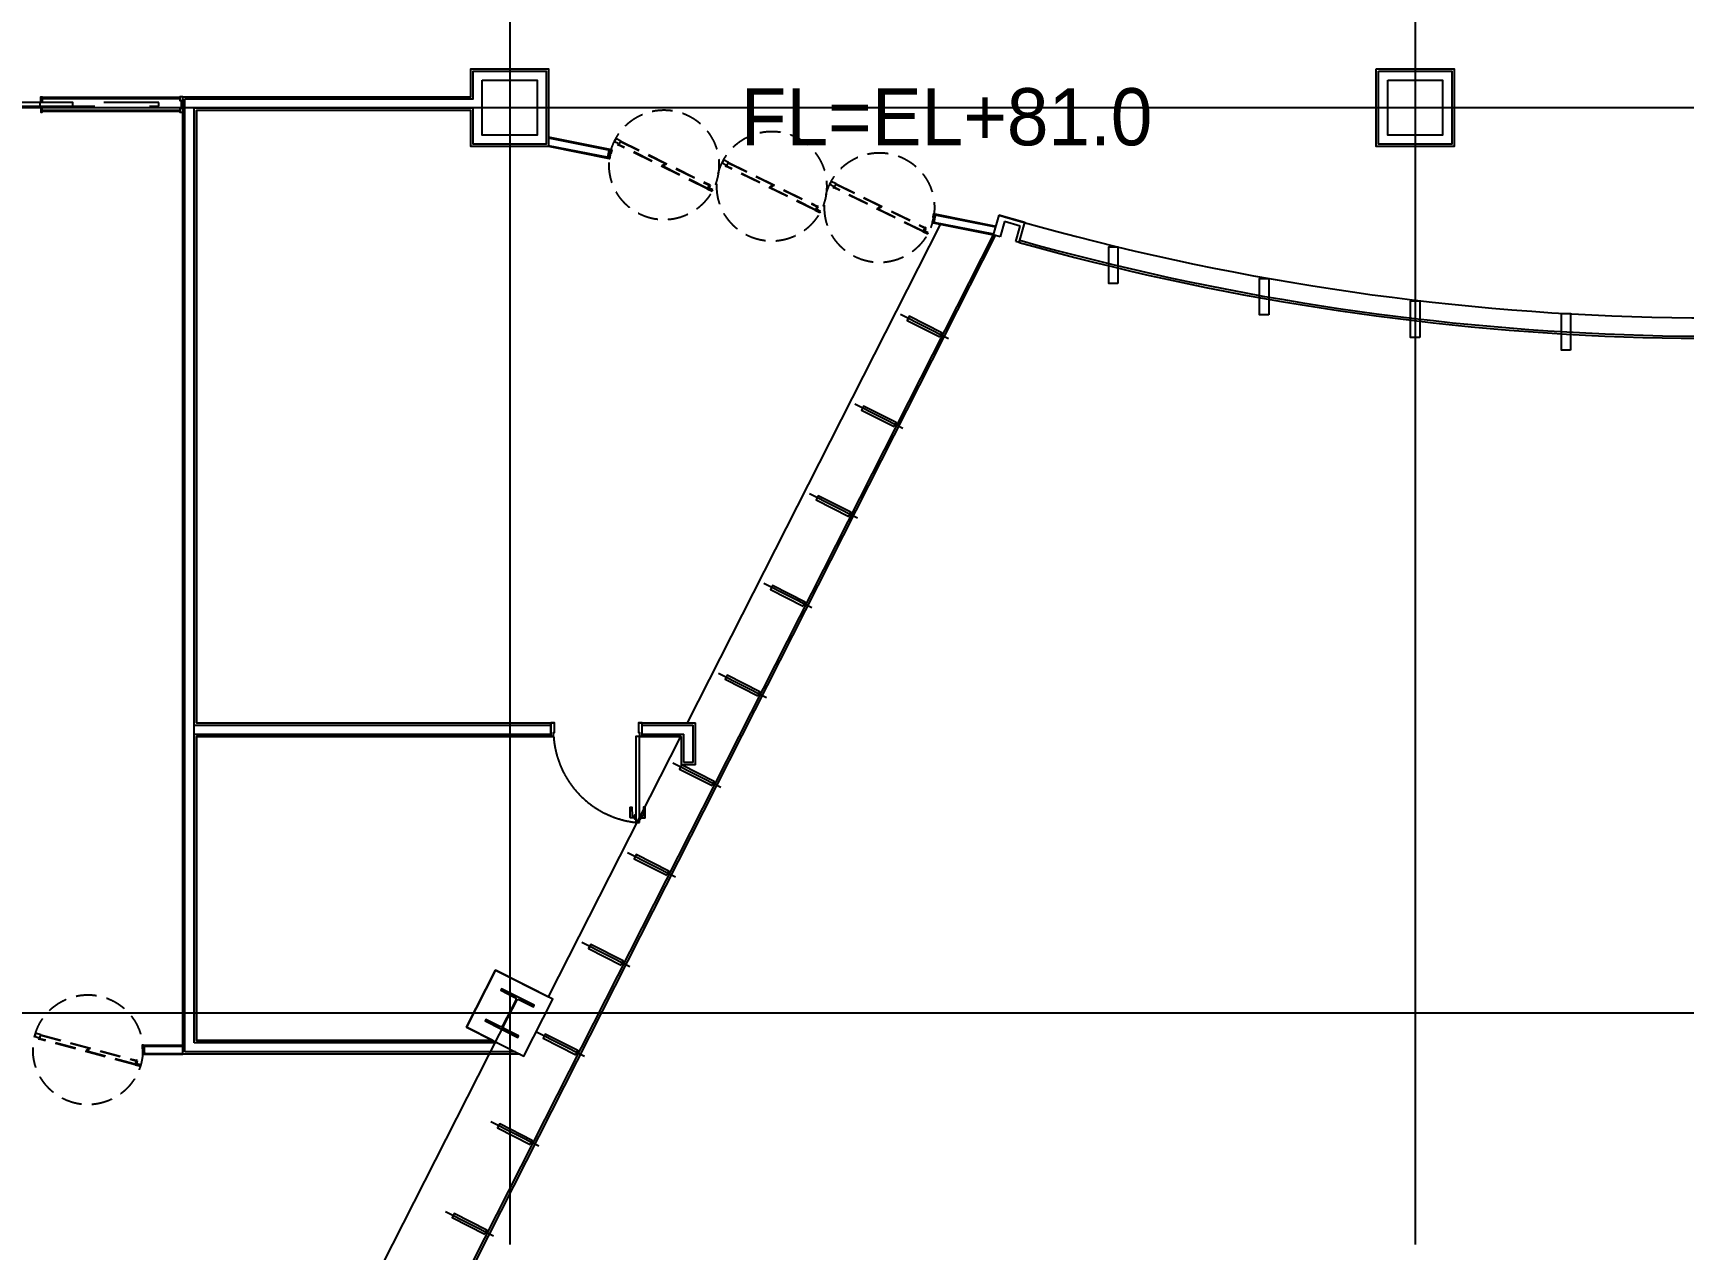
# Model space of a CAD drawing. Header units: metres. Extents: x 854089 to 1083578, y 553449 to 701949.
# Drawn here: x 946232 to 964272, y 632047 to 645344 of the extents above; entities that cross this region are included whole.
import ezdxf

# ---------------------------------------------------------------- set-up
doc = ezdxf.new("R2010")
doc.units = ezdxf.units.M
doc.header["$LTSCALE"] = 300
for name, pattern in [('CENTER', [50.8, 31.75, -6.35, 6.35, -6.35]), ('DASHDOT', [25.4, 12.7, -6.35, 0, -6.35]), ('HID1', [0.375, 0.25, -0.125]), ('HIDDEN', [2, 1, -1]), ('업무시설_xr-base$0$CONTINOUS', [0])]:
    doc.linetypes.add(name, pattern=pattern)
doc.layers.get('Defpoints').update_dxf_attribs({"color": 8})
for name, color, linetype in [('9sym', 7, 'Continuous'), ('A-CEN-1', 1, 'Continuous'), ('A-CON', 2, 'Continuous'), ('A-TXT-S', 3, 'Continuous'), ('A-WIN-GLASS', 4, 'Continuous'), ('INT', 117, 'Continuous'), ('KUK-DOOR', 4, 'Continuous'), ('KUK-DOOR-FRAME', 4, 'Continuous'), ('KUK-F-DOOR', 4, 'Continuous'), ('KUK-WALL-DRYWALL', 4, 'Continuous'), ('KUK-WALL-FIN 1', 30, 'Continuous'), ('KUK-WINDOW', 4, 'Continuous'), ('STEL', 3, 'Continuous'), ('STL', 3, 'Continuous')]:
    doc.layers.add(name, color=color, linetype=linetype)
doc.styles.add('돋움', font='')
doc.styles.get('돋움').set_extended_font_data('Dotum')

# ---------------------------------------------------------------- blocks, each defined once
blk = doc.blocks.new('rqwer')
at = {"layer": 'KUK-DOOR'}
blk.add_lwpolyline([(-940, -40), (0, -40), (0, 0), (-940, 0)], close=True, dxfattribs=at)
at = {"layer": 'KUK-DOOR', "color": 251, "elevation": -9848}
for points in [[(-903, 0), (-903, 10), (-890, 10), (-890, 58, -0.466045), (-886, 61), (-775, 61, -0.414214), (-773, 59), (-773, 45, -0.414214), (-775, 43), (-867, 41, 0.42701), (-870, 38), (-870, 10), (-858, 10), (-858, 0), (-903, 0), (-903, 10), (-870, 10)], [(-903, -40), (-903, -50), (-890, -50), (-890, -98, 0.466045), (-886, -101), (-775, -101, 0.414214), (-773, -99), (-773, -85, 0.414214), (-775, -83), (-867, -81, -0.42701), (-870, -78), (-870, -50), (-858, -50), (-858, -40), (-903, -40), (-903, -50), (-870, -50)]]:
    blk.add_lwpolyline(points, format="xyb", dxfattribs=at)
at = {"layer": 'KUK-DOOR', "color": 1, "linetype": 'DASHDOT'}
blk.add_arc((69, -113), 1015, 93.8886, 173.6206, dxfattribs=at)
blk = doc.blocks.new('H형강(단면)1')
at = {"layer": 'STEL'}
blk.add_lwpolyline([(28, -18, 0.414214), (6, -40), (6, -354, 0.414214), (28, -376), (200, -376), (200, -394), (-200, -394), (-200, -376), (-28, -376, 0.414214), (-6, -354), (-6, -40, 0.414214), (-28, -18), (-200, -18), (-200, 0), (200, 0), (200, -18)], format="xyb", close=True, dxfattribs=at)

msp = doc.modelspace()

# ---------------------------------------------------------------- linework, layer by layer
at = {"elevation": 0}
for points in [[(958093.4, 642605.2), (957993.4, 642605.2), (957993.4, 643005.2), (958093.4, 643005.2)], [(959743.4, 642260.8), (959643.4, 642260.8), (959643.4, 642660.8), (959743.4, 642660.8)], [(961393.2, 642016), (961293.2, 642016), (961293.2, 642416), (961393.2, 642416)], [(963043.4, 641875.2), (962943.4, 641875.2), (962943.4, 642275.2), (963043.4, 642275.2)]]:
    msp.add_lwpolyline(points, close=True, dxfattribs=at)
at = {"layer": '9sym'}
for p, q in [((956791.1, 643350.9, 0), (956730, 643136.8, 0)), ((957074.4, 643270.1, 0), (956791.1, 643350.9, 0)), ((956853.3, 643282, 0), (956805.7, 643115.5, 0)), ((957023.2, 643233.4, 0), (956853.2, 643281.9, 0)), ((956975.9, 643065.1, 0), (957023.2, 643233.4, 0)), ((957013.7, 643054.5, 0), (957074.4, 643270.1, 0)), ((956805.7, 643115.5, 0), (956730, 643136.8, 0)), ((957013.7, 643054.5, 0), (956975.9, 643065.1, 0))]:
    msp.add_line(p, q, dxfattribs=at)
at = {"layer": 'A-CEN-1', "linetype": 'Continuous'}
for p, q in [((951443.4, 681575.2), (951443.4, 632096.8)), ((961343.4, 681575.2), (961343.4, 632096.8)), ((1019023.5, 644526.6), (880541.6, 644526.6)), ((1019023.5, 634626.6), (928890, 634626.6))]:
    msp.add_line(p, q, dxfattribs=at)
at = {"layer": 'A-CEN-1', "linetype": 'CENTER'}
msp.add_line((951443.4, 634626.6), (938490.3, 609077.3), dxfattribs=at)
at = {"layer": 'A-CON', "elevation": 0}
for points in [[(951143.4, 644826.6), (951743.4, 644826.6), (951743.4, 644226.6), (951143.4, 644226.6)], [(961043.4, 644826.6), (961643.4, 644826.6), (961643.4, 644226.6), (961043.4, 644226.6)]]:
    msp.add_lwpolyline(points, close=True, dxfattribs=at)
msp.add_lwpolyline([(951289.5, 635097.1), (950973, 634472.7), (951597.3, 634156.2), (951913.8, 634780.5), (951289.5, 635097.1)], dxfattribs=at)
at = {"layer": 'A-WIN-GLASS'}
for p, q in [((956730, 643136.8, 0), (949373.9, 628627.3, 0)), ((956753, 643129, 0), (949386.2, 628598.5, 0))]:
    msp.add_line(p, q, dxfattribs=at)
at = {"layer": 'A-WIN-GLASS', "elevation": 0}
for points in [[(956145, 642020.6), (956167.7, 642065.2), (955810.9, 642246.1), (955788.3, 642201.5), (956145, 642020.6)], [(955647.6, 641039.5), (955670.2, 641084.1), (955313.5, 641265), (955290.9, 641220.4), (955647.6, 641039.5)], [(955150.2, 640058.4), (955172.8, 640103), (954816.1, 640283.9), (954793.5, 640239.3), (955150.2, 640058.4)], [(954652.8, 639077.3), (954675.4, 639121.9), (954318.7, 639302.8), (954296, 639258.2), (954652.8, 639077.3)], [(954155.4, 638096.2), (954178, 638140.8), (953821.2, 638321.7), (953798.6, 638277.1), (954155.4, 638096.2)], [(953658, 637115.1), (953680.6, 637159.7), (953323.8, 637340.5), (953301.2, 637295.9), (953658, 637115.1)], [(953160.6, 636134), (953183.2, 636178.5), (952826.4, 636359.4), (952803.8, 636314.8), (953160.6, 636134)], [(952663.2, 635152.8), (952685.8, 635197.4), (952329, 635378.3), (952306.4, 635333.7), (952663.2, 635152.8)], [(952165.8, 634171.7), (952188.4, 634216.3), (951831.6, 634397.2), (951809, 634352.6), (952165.8, 634171.7)], [(951668.4, 633190.6), (951691, 633235.2), (951334.2, 633416.1), (951311.6, 633371.5), (951668.4, 633190.6)], [(951171, 632209.5), (951193.6, 632254.1), (950836.8, 632435), (950814.2, 632390.4), (951171, 632209.5)]]:
    msp.add_lwpolyline(points, dxfattribs=at)
at = {"layer": 'A-WIN-GLASS', "color": 9}
msp.add_arc((964643, 670231.3, 0), 28003.7, 253.71666, 282.47882, dxfattribs=at)
at = {"layer": 'A-WIN-GLASS'}
for radius, start, end in [(28223, 254.31574, 281.54932), (28199, 254.31577, 281.55929)]:
    msp.add_arc((964643.4, 670226.6, 0), radius, start, end, dxfattribs=at)
at = {"layer": 'Defpoints'}
for p, q in [((956240.4, 642000.3, 0), (955715.5, 642266.4, 0)), ((955743, 641019.2, 0), (955218.1, 641285.3, 0)), ((955245.6, 640038.1, 0), (954720.7, 640304.2, 0)), ((954748.2, 639057, 0), (954223.3, 639323.1, 0)), ((954250.8, 638075.9, 0), (953725.9, 638342, 0)), ((953753.4, 637094.7, 0), (953228.5, 637360.9, 0)), ((953256, 636113.6, 0), (952731.1, 636379.7, 0)), ((952758.5, 635132.5, 0), (952233.7, 635398.6, 0)), ((952261.1, 634151.4, 0), (951736.2, 634417.5, 0)), ((951763.7, 633170.3, 0), (951238.8, 633436.4, 0)), ((951266.3, 632189.2, 0), (950741.4, 632455.3, 0))]:
    msp.add_line(p, q, dxfattribs=at)
at = {"layer": 'INT', "linetype": 'HID1', "ltscale": 3}
for p, q in [((953604.4, 643640.6, 0), (952635.6, 644117.9, 0)), ((953606.6, 643645.1, 0), (952637.8, 644122.3, 0)), ((952655.4, 644158.2, 0), (953624.3, 643681, 0)), ((952657.7, 644162.7, 0), (953626.5, 643685.5, 0)), ((953140, 643897.2, 0), (953122.1, 643906.1, 0)), ((953126.6, 643892.7, 0), (953135.4, 643910.6, 0)), ((954782.5, 643406.8, 0), (953813.6, 643884.1, 0)), ((954784.7, 643411.3, 0), (953815.8, 643888.5, 0)), ((953833.5, 643924.4, 0), (954802.3, 643447.2, 0)), ((953835.7, 643928.9, 0), (954804.6, 643451.7, 0)), ((955011.1, 643690.7, 0), (955979.9, 643213.5, 0)), ((955013.3, 643695.2, 0), (955982.1, 643218, 0)), ((954318.1, 643663.4, 0), (954300.1, 643672.3, 0)), ((954304.7, 643658.9, 0), (954313.5, 643676.8, 0)), ((955960, 643173.1, 0), (954991.2, 643650.4, 0)), ((955962.3, 643177.6, 0), (954993.4, 643654.8, 0)), ((955495.7, 643429.7, 0), (955477.7, 643438.6, 0)), ((955482.3, 643425.2, 0), (955491.1, 643443.1, 0)), ((947347.3, 634062.4, 0), (946304.1, 634341.9, 0)), ((947348.6, 634067.2, 0), (946305.4, 634346.7, 0)), ((946315.7, 634385.4, 0), (947358.9, 634105.8, 0)), ((946317, 634390.2, 0), (947360.2, 634110.7, 0)), ((946841.8, 634223.7, 0), (946822.5, 634228.9, 0)), ((946829.6, 634216.6, 0), (946834.8, 634235.9, 0))]:
    msp.add_line(p, q, dxfattribs=at)
at = {"layer": 'INT', "linetype": 'HID1', "ltscale": 3, "elevation": 0}
for points in [[(952603.8, 644189.2), (952588.4, 644157.8), (952628.7, 644137.9), (952622.1, 644124.5), (952635.6, 644117.9), (952657.7, 644162.7), (952603.8, 644189.2), (952588.4, 644157.8)], [(953781.9, 643955.4), (953766.4, 643924), (953806.8, 643904.1), (953800.2, 643890.7), (953813.6, 643884.1), (953835.7, 643928.9), (953781.9, 643955.4), (953766.4, 643924)], [(954959.5, 643721.7), (954944, 643690.3), (954984.4, 643670.4), (954977.8, 643657), (954991.2, 643650.4), (955013.3, 643695.2), (954959.5, 643721.7), (954944, 643690.3)], [(953626.5, 643685.5), (953604.4, 643640.6), (953658.2, 643614.1), (953664.8, 643627.6), (953624.5, 643647.4), (953639.9, 643678.8), (953626.5, 643685.5)], [(954804.6, 643451.7), (954782.5, 643406.8), (954836.3, 643380.3), (954842.9, 643393.8), (954802.5, 643413.6), (954818, 643445), (954804.6, 643451.7)], [(955982.1, 643218), (955960, 643173.1), (956013.9, 643146.6), (956020.5, 643160.1), (955980.1, 643179.9), (955995.6, 643211.3), (955982.1, 643218)], [(946259.1, 634405.7), (946250, 634371.9), (946293.5, 634360.3), (946289.6, 634345.8), (946304.1, 634341.9), (946317, 634390.2), (946259.1, 634405.7), (946250, 634371.9)], [(947450.6, 634266.6), (947440.6, 634266.6), (947440.6, 634276.6), (947425.6, 634276.6), (947425.6, 634236.6), (947430.6, 634236.6), (947430.6, 634176.6), (947440.6, 634176.6), (947440.6, 634186.6), (947450.6, 634186.6), (947450.6, 634266.6)], [(947449, 634265), (947432.2, 634265), (947449, 634188.2), (947432.2, 634188.2), (947449, 634265)], [(947360.2, 634110.7), (947347.3, 634062.4), (947405.2, 634046.8), (947409.1, 634061.3), (947365.7, 634073), (947374.7, 634106.8), (947360.2, 634110.7)]]:
    msp.add_lwpolyline(points, dxfattribs=at)
for points in [[(947449, 634265), (947439, 634265), (947439, 634275), (947427.2, 634275), (947427.2, 634238.2), (947432.2, 634238.2), (947432.2, 634178.2), (947439, 634178.2), (947439, 634188.2), (947449, 634188.2)], [(947432.2, 634265), (947432.2, 634188.2), (947449, 634188.2), (947449, 634265)]]:
    msp.add_lwpolyline(points, close=True, dxfattribs=at)
at = {"layer": 'INT', "linetype": 'HID1', "ltscale": 3}
for centre, radius in [((953131, 643901.7, 0), 600.5), ((954309.1, 643667.9, 0), 600.5), ((953131, 643901.7, 0), 7.5), ((955486.7, 643434.2, 0), 600.5), ((954309.1, 643667.9, 0), 7.5), ((955486.7, 643434.2, 0), 7.5), ((946832.2, 634226.3, 0), 600.5), ((946832.2, 634226.3, 0), 7.5)]:
    msp.add_circle(centre, radius, dxfattribs=at)
at = {"layer": 'KUK-DOOR', "color": 5, "linetype": 'HIDDEN', "ltscale": 2, "elevation": 0}
msp.add_lwpolyline([(946306.6, 644582.4), (946306.6, 644542.4), (947606.6, 644542.4), (947606.6, 644582.4)], close=True, dxfattribs=at)
at = {"layer": 'KUK-DOOR-FRAME', "elevation": 0}
for points in [[(946316.6, 644587.4), (946316.6, 644647.4), (946331.6, 644647.4), (946331.6, 644587.4)], [(946316.6, 644537.4), (946316.6, 644477.4), (946331.6, 644477.4), (946331.6, 644537.4)], [(952533.5, 644059.7), (952543.3, 644057.8), (952545.3, 644067.6), (952556.9, 644065.3), (952549.7, 644029.2), (952544.8, 644030.2), (952533.1, 643971.3), (952526.4, 643972.6), (952528.4, 643982.5), (952518.6, 643984.4)], [(956099.3, 643352.1), (956089.5, 643354), (956091.4, 643363.8), (956079.8, 643366.1), (956072.7, 643330), (956077.6, 643329.1), (956065.9, 643270.2), (956072.6, 643268.9), (956074.5, 643278.7), (956084.3, 643276.8)]]:
    msp.add_lwpolyline(points, close=True, dxfattribs=at)
for points in [[(947868.4, 644477.4), (947868.4, 644647.4), (947838.4, 644647.4), (947838.4, 644607.4), (947853.4, 644607.4), (947853.4, 644517.4), (947838.4, 644517.4), (947838.4, 644477.4), (947868.4, 644477.4)], [(951018.4, 644497.4), (948018.4, 644497.4), (948018.4, 637801.6), (951933.4, 637801.6)], [(952534.4, 643969.4), (951868.4, 644101.6), (951018.4, 644101.6), (951018.4, 644497.4)], [(952532.3, 644061.6), (952542.1, 644059.7), (952544, 644069.5), (952558.7, 644066.6), (952551, 644027.3), (952546, 644028.3), (952534.4, 643969.4), (952524.6, 643971.4), (952526.5, 643981.2), (952516.7, 643983.1), (952532.3, 644061.6)], [(956101.1, 643353.3), (956091.3, 643355.3), (956093.3, 643365.1), (956078.6, 643368), (956070.8, 643328.8), (956075.7, 643327.8), (956064, 643269), (956073.8, 643267), (956075.8, 643276.8), (956085.6, 643274.9), (956101.1, 643353.3)], [(952853.4, 637801.6), (953389.4, 637801.6), (956152.4, 643251.4), (956064, 643269)], [(951923.4, 637651.6), (951923.4, 637693.6), (951933.4, 637693.6), (951933.4, 637801.6), (951893.4, 637801.6), (951893.4, 637651.6), (951923.4, 637651.6)], [(952893.4, 637651.6), (952893.4, 637801.6), (952853.4, 637801.6), (952853.4, 637693.6), (952863.4, 637693.6), (952863.4, 637651.6), (952893.4, 637651.6)], [(951923.4, 637651.6), (948018.4, 637651.6), (948018.4, 634326.6), (951261.1, 634326.6), (950973, 634472.7), (951289.5, 635097.1), (951869.2, 634803.1), (953313.4, 637651.6)], [(953313.4, 637651.6), (952863.4, 637651.6)]]:
    msp.add_lwpolyline(points, dxfattribs=at)
at = {"layer": 'KUK-DOOR-FRAME', "color": 1, "elevation": 0}
for points in [[(952550, 644056.5), (952535.1, 643981.1), (952518.6, 643984.4), (952533.5, 644059.7)], [(956082.8, 643355.4), (956067.8, 643280), (956084.3, 643276.8), (956099.3, 643352.1)]]:
    msp.add_lwpolyline(points, close=True, dxfattribs=at)
for points in [[(952533.5, 644059.7), (952550, 644056.5), (952518.6, 643984.4), (952535.1, 643981.1), (952533.5, 644059.7)], [(956099.3, 643352.1), (956082.8, 643355.4), (956084.3, 643276.8), (956067.8, 643280), (956099.3, 643352.1)]]:
    msp.add_lwpolyline(points, dxfattribs=at)
at = {"layer": 'KUK-F-DOOR', "color": 4, "ltscale": 30, "elevation": 0}
msp.add_lwpolyline([(945480.9, 644582.4), (945480.9, 644542.4), (946665.9, 644542.4), (946665.9, 644582.4)], close=True, dxfattribs=at)
at = {"layer": 'KUK-WALL-DRYWALL'}
for p, q in [((947893.4, 634201.6, 0), (947893.4, 644622.4, 0)), ((947993.4, 634301.6, 0), (947993.4, 644522.4, 0)), ((947993.4, 637776.6, 0), (951893.4, 637776.6, 0)), ((952893.4, 637776.6, 0), (953448.8, 637776.6, 0)), ((953448.8, 637365.5, 0), (953448.8, 637776.6, 0)), ((947993.4, 637676.6, 0), (951893.4, 637676.6, 0)), ((952893.4, 637676.6, 0), (953348.8, 637676.6, 0)), ((953348.8, 637365.5, 0), (953348.8, 637676.6, 0)), ((953448.8, 637365.5, 0), (953348.8, 637365.5, 0)), ((951507.7, 634201.6, 0), (947893.4, 634201.6, 0)), ((951310.4, 634301.6, 0), (947993.4, 634301.6, 0))]:
    msp.add_line(p, q, dxfattribs=at)
at = {"layer": 'KUK-WALL-DRYWALL', "elevation": 0}
msp.add_lwpolyline([(947893.4, 644622.4), (951043.4, 644622.4), (951043.4, 644926.6), (951843.4, 644926.6), (951843.4, 644126.6), (951043.4, 644126.6), (951043.4, 644522.4), (947993.4, 644522.4)], dxfattribs=at)
msp.add_lwpolyline([(960943.4, 644926.6), (961743.4, 644926.6), (961743.4, 644126.6), (960943.4, 644126.6)], close=True, dxfattribs=at)
at = {"layer": 'KUK-WALL-FIN 1'}
for p, q in [((947868.4, 634176.6, 0), (947868.4, 644647.4, 0)), ((948018.4, 637801.6, 0), (948018.4, 644497.4, 0)), ((948018.4, 637801.6, 0), (951893.4, 637801.6, 0)), ((951893.4, 637651.6, 0), (951893.4, 637801.6, 0)), ((952893.4, 637801.6, 0), (953473.8, 637801.6, 0)), ((952893.4, 637651.6, 0), (952893.4, 637801.6, 0)), ((953473.8, 637340.5, 0), (953473.8, 637801.6, 0)), ((948018.4, 634326.6, 0), (948018.4, 637651.6, 0)), ((948018.4, 637651.6, 0), (951893.4, 637651.6, 0)), ((952893.4, 637651.6, 0), (953323.8, 637651.6, 0)), ((953323.8, 637340.5, 0), (953323.8, 637651.6, 0)), ((953473.8, 637340.5, 0), (953323.8, 637340.5, 0)), ((951261.1, 634326.6, 0), (948018.4, 634326.6, 0)), ((951557, 634176.6, 0), (947868.4, 634176.6, 0))]:
    msp.add_line(p, q, dxfattribs=at)
at = {"layer": 'KUK-WALL-FIN 1', "elevation": 0}
msp.add_lwpolyline([(947868.4, 644647.4), (951018.4, 644647.4), (951018.4, 644951.6), (951868.4, 644951.6), (951868.4, 644101.6), (951018.4, 644101.6), (951018.4, 644497.4), (948018.4, 644497.4)], dxfattribs=at)
msp.add_lwpolyline([(960918.4, 644951.6), (961768.4, 644951.6), (961768.4, 644101.6), (960918.4, 644101.6)], close=True, dxfattribs=at)
at = {"layer": 'KUK-WINDOW', "linetype": '업무시설_xr-base$0$CONTINOUS'}
for p, q in [((952544, 644069.5, 0), (951868.4, 644203.6, 0)), ((952542.1, 644059.7, 0), (951868.4, 644193.4, 0)), ((952526.5, 643981.2, 0), (951868.4, 644111.8, 0)), ((952524.6, 643971.4, 0), (951868.4, 644101.6, 0)), ((956091.3, 643355.3, 0), (956754.8, 643223.6, 0)), ((956093.3, 643365.1, 0), (956757.5, 643233.3, 0)), ((956073.8, 643267, 0), (956730, 643136.8, 0)), ((956075.8, 643276.8, 0), (956732.7, 643146.4, 0)), ((947440.6, 634276.6, 0), (947868.4, 634276.6, 0)), ((947440.6, 634266.6, 0), (947868.4, 634266.6, 0)), ((947440.6, 634186.6, 0), (947868.4, 634186.6, 0)), ((947440.6, 634176.6, 0), (947868.4, 634176.6, 0))]:
    msp.add_line(p, q, dxfattribs=at)
at = {"layer": 'KUK-WINDOW', "linetype": '업무시설_xr-base$0$CONTINOUS', "elevation": 0}
for points in [[(947838.4, 644637.4), (946331.6, 644637.4), (946331.6, 644627.4), (947838.4, 644627.4)], [(947838.4, 644497.4), (946331.6, 644497.4), (946331.6, 644487.4), (947838.4, 644487.4)]]:
    msp.add_lwpolyline(points, dxfattribs=at)

# ---------------------------------------------------------------- block references
at = {"layer": 'KUK-F-DOOR', "rotation": 90}
msp.add_blockref('rqwer', (952823.4, 637651.6, 0), dxfattribs=at)
at = {"layer": 'STL', "xscale": -1}
for p, rotation in [((951353.9, 634451, 0), 153.010380226871), ((951354.3, 634450.9, 0), 153.1075405735535)]:
    msp.add_blockref('H형강(단면)1', p, dxfattribs=dict(at, rotation=rotation))

# ---------------------------------------------------------------- texts
at = {"layer": 'A-TXT-S', "color": 3, "style": '돋움'}
msp.add_text('FL=EL+81.0', height=625, rotation=0.00001, dxfattribs=at).set_placement((953970.6, 644115.4))

doc.saveas('drawing.dxf')
